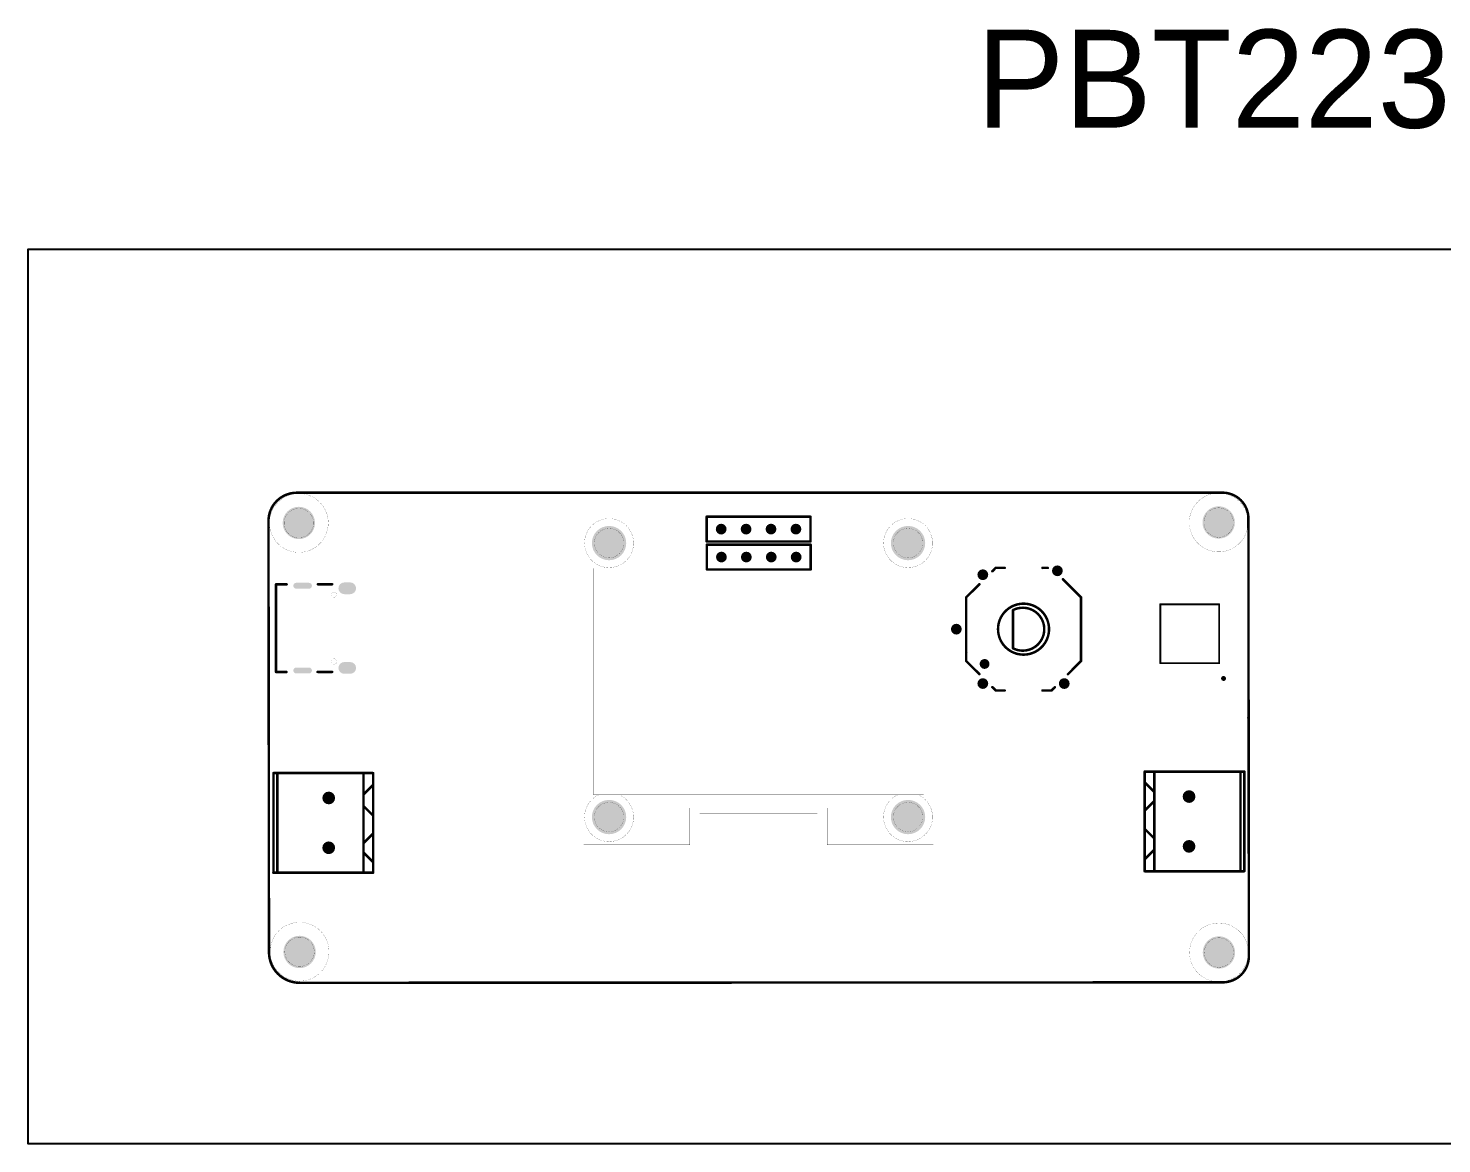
# Model space of a CAD drawing. Header units: inches. Extents: x -321 to 314, y 1 to 115.
# Drawn here: x 19.6 to 163.7, y 1.2 to 115 of the extents above; entities that cross this region are included whole.
import ezdxf

# ---------------------------------------------------------------- set-up
doc = ezdxf.new("R2010")
doc.units = ezdxf.units.IN
for name, color, linetype in [('Mechanical1', 6, 'Continuous'), ('PadHoleLayer', 156, 'Continuous'), ('TopOverlay', 2, 'Continuous')]:
    doc.layers.add(name, color=color, linetype=linetype)

# ---------------------------------------------------------------- blocks, each defined once
blk = doc.blocks.new('EC12D1564402_11')
at = {"layer": 'PadHoleLayer'}
h = blk.add_hatch(color=156, dxfattribs=at)
edge = h.paths.add_edge_path()
edge.add_arc((0.17, 6.82), 0.55, 0, 360)
h = blk.add_hatch(color=156, dxfattribs=at)
edge = h.paths.add_edge_path()
edge.add_arc((-5.38, 4.12), 0.55, 0, 360)
h = blk.add_hatch(color=156, dxfattribs=at)
edge = h.paths.add_edge_path()
edge.add_arc((5.72, 4.12), 0.55, 0, 360)
h = blk.add_hatch(color=156, dxfattribs=at)
edge = h.paths.add_edge_path()
edge.add_arc((-5.38, -4.18), 0.55, 0, 360)
h = blk.add_hatch(color=156, dxfattribs=at)
edge = h.paths.add_edge_path()
edge.add_arc((6.12, -3.48), 0.55, 0, 360)
at = {"layer": 'TopOverlay', "const_width": 0.254}
for points in [[(-3.08, 5.81), (-4.42, 4.47)], [(-3.08, 5.81), (-2.24, 5.81)], [(-2.24, 5.81), (2.57, 5.81)], [(2.57, 5.81), (3.42, 5.81)], [(3.42, 5.81), (4.73, 4.49)], [(-4.4, 4.49), (-4.42, 4.47)], [(4.73, 4.49), (4.75, 4.47)], [(-5.74, 3.15), (-6.08, 2.81)], [(-6.08, 2.81), (-6.08, 1.89)], [(6.07, 3.15), (6.42, 2.81)], [(6.42, 2.81), (6.42, 1.89)], [(-1.78, 1.05), (2.11, 1.05)], [(-6.08, -1.96), (-6.08, -2.89)], [(-6.08, -2.89), (-5.76, -3.22)], [(6.42, -1.96), (6.42, -2.5)], [(5.26, -4.05), (4.74, -4.57)], [(-4.42, -4.56), (-4.41, -4.57)], [(-4.41, -4.57), (-3.08, -5.89)], [(4.74, -4.57), (3.42, -5.89)], [(-3.08, -5.89), (-2.26, -5.89)], [(-2.26, -5.89), (2.59, -5.89)], [(2.59, -5.89), (3.42, -5.89)]]:
    blk.add_lwpolyline(points, dxfattribs=at)
at = {"layer": 'TopOverlay'}
for points, const_width in [([(-3.15, 5.81, 1), (-3.02, 5.81, 1)], 0.127), ([(-3.15, 5.81, 1), (-3.02, 5.81, 1)], 0.127), ([(-2.3, 5.81, 1), (-2.17, 5.81, 1)], 0.127), ([(-2.3, 5.81, 1), (-2.17, 5.81, 1)], 0.127), ([(2.51, 5.81, 1), (2.63, 5.81, 1)], 0.127), ([(2.5, 5.81, 1), (2.63, 5.81, 1)], 0.127), ([(3.35, 5.81, 1), (3.48, 5.81, 1)], 0.127), ([(3.35, 5.81, 1), (3.48, 5.81, 1)], 0.127), ([(-4.48, 4.47, 1), (-4.35, 4.47, 1)], 0.127), ([(-4.48, 4.47, 1), (-4.35, 4.47, 1)], 0.127), ([(-4.46, 4.49, 1), (-4.34, 4.49, 1)], 0.127), ([(-3.13, 3.94, 1), (-3.63, 3.94, 1)], 0.5), ([(4.67, 4.49, 1), (4.8, 4.49, 1)], 0.127), ([(4.67, 4.49, 1), (4.8, 4.49, 1)], 0.127), ([(4.68, 4.47, 1), (4.81, 4.47, 1)], 0.127), ([(-6.15, 2.81, 1), (-6.02, 2.81, 1)], 0.127), ([(-6.15, 2.81, 1), (-6.02, 2.81, 1)], 0.127), ([(-5.81, 3.15, 1), (-5.68, 3.15, 1)], 0.127), ([(-3.75, 3.94, 1), (-3.5, 3.94, 1)], 0.25), ([(-3.25, 3.94, 1), (-3, 3.94, 1)], 0.25), ([(6.01, 3.15, 1), (6.14, 3.15, 1)], 0.127), ([(6.35, 2.81, 1), (6.48, 2.81, 1)], 0.127), ([(6.35, 2.81, 1), (6.48, 2.81, 1)], 0.127), ([(-6.15, 1.89, 1), (-6.02, 1.89, 1)], 0.127), ([(2.77, -0.03, 1), (-2.43, -0.03, 1)], 0.254), ([(6.35, 1.89, 1), (6.48, 1.89, 1)], 0.127), ([(-2.5, -0.03, 1), (-2.37, -0.03, 1)], 0.127), ([(-1.84, 1.05, 1), (-1.71, 1.05, 1)], 0.127), ([(-1.84, 1.05, 1), (-1.71, 1.05, 1)], 0.127), ([(2.04, 1.05, 1), (2.17, 1.05, 1)], 0.127), ([(2.04, 1.05, 1), (2.17, 1.05, 1)], 0.127), ([(2.7, -0.03, 1), (2.83, -0.03, 1)], 0.127), ([(-6.15, -1.96, 1), (-6.02, -1.96, 1)], 0.127), ([(-6.15, -2.89, 1), (-6.02, -2.89, 1)], 0.127), ([(-6.15, -2.89, 1), (-6.02, -2.89, 1)], 0.127), ([(6.35, -1.96, 1), (6.48, -1.96, 1)], 0.127), ([(6.35, -2.5, 1), (6.48, -2.5, 1)], 0.127), ([(-5.82, -3.22, 1), (-5.69, -3.22, 1)], 0.127), ([(5.19, -4.05, 1), (5.32, -4.05, 1)], 0.127), ([(-4.49, -4.56, 1), (-4.36, -4.56, 1)], 0.127), ([(-4.47, -4.57, 1), (-4.35, -4.57, 1)], 0.127), ([(-4.47, -4.57, 1), (-4.35, -4.57, 1)], 0.127), ([(4.68, -4.57, 1), (4.81, -4.57, 1)], 0.127), ([(4.68, -4.57, 1), (4.81, -4.57, 1)], 0.127), ([(-3.15, -5.89, 1), (-3.02, -5.89, 1)], 0.127), ([(-3.15, -5.89, 1), (-3.02, -5.89, 1)], 0.127), ([(-2.32, -5.89, 1), (-2.19, -5.89, 1)], 0.127), ([(-2.32, -5.89, 1), (-2.19, -5.89, 1)], 0.127), ([(2.52, -5.89, 1), (2.65, -5.89, 1)], 0.127), ([(2.52, -5.89, 1), (2.65, -5.89, 1)], 0.127), ([(3.35, -5.89, 1), (3.48, -5.89, 1)], 0.127), ([(3.35, -5.89, 1), (3.48, -5.89, 1)], 0.127)]:
    blk.add_lwpolyline(points, format="xyb", close=True, dxfattribs=dict(at, const_width=const_width))
at = {"layer": 'TopOverlay', "const_width": 0.254}
blk.add_lwpolyline([(2.11, 1.05, -1.641175), (-1.78, 1.05)], format="xyb", dxfattribs=at)
blk = doc.blocks.new('KH_2_54FH_1X4P_H8_5_32')
at = {"layer": 'PadHoleLayer'}
h = blk.add_hatch(color=156, dxfattribs=at)
edge = h.paths.add_edge_path()
edge.add_arc((0, 0.03), 0.55, 0, 360)
h = blk.add_hatch(color=156, dxfattribs=at)
edge = h.paths.add_edge_path()
edge.add_arc((2.54, 0.03), 0.55, 0, 360)
h = blk.add_hatch(color=156, dxfattribs=at)
edge = h.paths.add_edge_path()
edge.add_arc((5.08, 0.03), 0.55, 0, 360)
h = blk.add_hatch(color=156, dxfattribs=at)
edge = h.paths.add_edge_path()
edge.add_arc((7.62, 0.03), 0.55, 0, 360)
at = {"layer": 'TopOverlay', "const_width": 0.254}
for points in [[(-1.48, 1.3), (-1.48, -1.24)], [(9.1, 1.3), (-1.48, 1.3)], [(9.1, 1.3), (9.1, -1.24)], [(9.1, -1.24), (-1.48, -1.24)]]:
    blk.add_lwpolyline(points, dxfattribs=at)
at = {"layer": 'TopOverlay', "const_width": 0.127}
for points in [[(-1.54, 1.3, 1), (-1.42, 1.3, 1)], [(-1.54, 1.3, 1), (-1.42, 1.3, 1)], [(9.04, 1.3, 1), (9.16, 1.3, 1)], [(9.04, 1.3, 1), (9.16, 1.3, 1)], [(-1.54, -1.24, 1), (-1.42, -1.24, 1)], [(-1.54, -1.24, 1), (-1.42, -1.24, 1)], [(9.04, -1.24, 1), (9.16, -1.24, 1)], [(9.04, -1.24, 1), (9.16, -1.24, 1)]]:
    blk.add_lwpolyline(points, format="xyb", close=True, dxfattribs=at)
blk = doc.blocks.new('WJ500V_5_08_2P_33')
at = {"layer": 'PadHoleLayer'}
h = blk.add_hatch(color=156, dxfattribs=at)
edge = h.paths.add_edge_path()
edge.add_arc((-2.35, -0.62), 0.65, 0, 360)
h = blk.add_hatch(color=156, dxfattribs=at)
edge = h.paths.add_edge_path()
edge.add_arc((2.73, -0.62), 0.65, 0, 360)
at = {"layer": 'TopOverlay', "const_width": 0.254}
for points in [[(-4.89, -5.14), (-4.89, 5.02)], [(5.27, 4.62), (-4.88, 4.62)], [(5.27, 5.01), (-4.87, 5.01)], [(5.27, -5.15), (5.27, 5.01)], [(5.27, -4.16), (-4.85, -4.16)], [(-3.78, -5.12), (-2.82, -4.16)], [(-0.93, -5.12), (-1.89, -4.16)], [(0.94, -5.14), (1.9, -4.18)], [(4.05, -5.14), (3.09, -4.18)], [(5.27, -5.15), (-4.87, -5.15)]]:
    blk.add_lwpolyline(points, dxfattribs=at)
at = {"layer": 'TopOverlay', "const_width": 0.127}
for points in [[(-4.96, 5.02, 1), (-4.83, 5.02, 1)], [(-4.94, 4.62, 1), (-4.81, 4.62, 1)], [(-4.93, 5.01, 1), (-4.8, 5.01, 1)], [(5.2, 5.01, 1), (5.33, 5.01, 1)], [(5.2, 5.01, 1), (5.33, 5.01, 1)], [(5.2, 4.62, 1), (5.33, 4.62, 1)], [(-4.91, -4.16, 1), (-4.79, -4.16, 1)], [(-2.89, -4.16, 1), (-2.76, -4.16, 1)], [(-1.96, -4.16, 1), (-1.83, -4.16, 1)], [(1.83, -4.18, 1), (1.96, -4.18, 1)], [(3.02, -4.18, 1), (3.15, -4.18, 1)], [(5.2, -4.16, 1), (5.33, -4.16, 1)], [(-4.96, -5.14, 1), (-4.83, -5.14, 1)], [(-4.93, -5.15, 1), (-4.8, -5.15, 1)], [(-3.85, -5.12, 1), (-3.72, -5.12, 1)], [(-1, -5.12, 1), (-0.87, -5.12, 1)], [(0.87, -5.14, 1), (1, -5.14, 1)], [(3.98, -5.14, 1), (4.11, -5.14, 1)], [(5.2, -5.15, 1), (5.33, -5.15, 1)], [(5.2, -5.15, 1), (5.33, -5.15, 1)]]:
    blk.add_lwpolyline(points, format="xyb", close=True, dxfattribs=at)
blk = doc.blocks.new('WJ500V_5_08_2P_34')
at = {"layer": 'PadHoleLayer'}
h = blk.add_hatch(color=156, dxfattribs=at)
edge = h.paths.add_edge_path()
edge.add_arc((-2.35, -0.62), 0.65, 0, 360)
h = blk.add_hatch(color=156, dxfattribs=at)
edge = h.paths.add_edge_path()
edge.add_arc((2.73, -0.62), 0.65, 0, 360)
at = {"layer": 'TopOverlay', "const_width": 0.254}
for points in [[(-4.89, 5.02), (-4.89, -5.14)], [(-4.88, 4.62), (5.27, 4.62)], [(-4.87, 5.01), (5.27, 5.01)], [(5.27, 5.01), (5.27, -5.15)], [(-4.85, -4.16), (5.27, -4.16)], [(-2.82, -4.16), (-3.78, -5.12)], [(-1.89, -4.16), (-0.93, -5.12)], [(1.9, -4.18), (0.94, -5.14)], [(3.09, -4.18), (4.05, -5.14)], [(-4.87, -5.15), (5.27, -5.15)]]:
    blk.add_lwpolyline(points, dxfattribs=at)
at = {"layer": 'TopOverlay', "const_width": 0.127}
for points in [[(-4.96, 5.02, 1), (-4.83, 5.02, 1)], [(-4.94, 4.62, 1), (-4.81, 4.62, 1)], [(-4.93, 5.01, 1), (-4.8, 5.01, 1)], [(5.2, 5.01, 1), (5.33, 5.01, 1)], [(5.2, 5.01, 1), (5.33, 5.01, 1)], [(5.2, 4.62, 1), (5.33, 4.62, 1)], [(-4.91, -4.16, 1), (-4.79, -4.16, 1)], [(-2.89, -4.16, 1), (-2.76, -4.16, 1)], [(-1.96, -4.16, 1), (-1.83, -4.16, 1)], [(1.83, -4.18, 1), (1.96, -4.18, 1)], [(3.02, -4.18, 1), (3.15, -4.18, 1)], [(5.2, -4.16, 1), (5.33, -4.16, 1)], [(-4.96, -5.14, 1), (-4.83, -5.14, 1)], [(-4.93, -5.15, 1), (-4.8, -5.15, 1)], [(-3.85, -5.12, 1), (-3.72, -5.12, 1)], [(-1, -5.12, 1), (-0.87, -5.12, 1)], [(0.87, -5.14, 1), (1, -5.14, 1)], [(3.98, -5.14, 1), (4.11, -5.14, 1)], [(5.2, -5.15, 1), (5.33, -5.15, 1)], [(5.2, -5.15, 1), (5.33, -5.15, 1)]]:
    blk.add_lwpolyline(points, format="xyb", close=True, dxfattribs=at)
blk = doc.blocks.new('TYPE_C_24P_QT_143_36')
at = {"layer": 'PadHoleLayer'}
h = blk.add_hatch(color=156, dxfattribs=at)
edge = h.paths.add_edge_path()
edge.add_arc((-4.06, 3.26), 0.6, 180, 360)
edge.add_line((-3.46, 3.26), (-3.46, 3.86))
edge.add_arc((-4.06, 3.86), 0.6, 0, 180)
edge.add_line((-4.66, 3.86), (-4.66, 3.26))
h = blk.add_hatch(color=156, dxfattribs=at)
edge = h.paths.add_edge_path()
edge.add_arc((4.06, 3.26), 0.6, 180, 360)
edge.add_line((4.66, 3.26), (4.66, 3.86))
edge.add_arc((4.06, 3.86), 0.6, 0, 180)
edge.add_line((3.46, 3.86), (3.46, 3.26))
h = blk.add_hatch(color=156, dxfattribs=at)
edge = h.paths.add_edge_path()
edge.add_arc((-4.32, -1.64), 0.3, 180, 360)
edge.add_line((-4.02, -1.64), (-4.02, -0.34))
edge.add_arc((-4.32, -0.34), 0.3, 0, 180)
edge.add_line((-4.62, -0.34), (-4.62, -1.64))
h = blk.add_hatch(color=156, dxfattribs=at)
edge = h.paths.add_edge_path()
edge.add_arc((4.32, -1.64), 0.3, 180, 360)
edge.add_line((4.62, -1.64), (4.62, -0.34))
edge.add_arc((4.32, -0.34), 0.3, 0, 180)
edge.add_line((4.02, -0.34), (4.02, -1.64))
at = {"layer": 'Mechanical1'}
for points, const_width in [([(-3.12, 2.21, 1), (-3.67, 2.21, 1)], 0.00508), ([(-3.67, 2.21, 1), (-3.67, 2.21, 1)], 0.00254), ([(-3.12, 2.21, 1), (-3.12, 2.21, 1)], 0.00254), ([(3.68, 2.21, 1), (3.13, 2.21, 1)], 0.00508), ([(3.13, 2.21, 1), (3.13, 2.21, 1)], 0.00254), ([(3.68, 2.21, 1), (3.68, 2.21, 1)], 0.00254)]:
    blk.add_lwpolyline(points, format="xyb", close=True, dxfattribs=dict(at, const_width=const_width))
at = {"layer": 'TopOverlay', "const_width": 0.254}
for points in [[(-4.47, 0.56), (-4.47, 2.03)], [(4.47, 0.53), (4.47, 2.03)], [(-4.47, -3.7), (-4.47, -2.62)], [(4.47, -3.7), (4.47, -2.64)], [(4.47, -3.7), (-4.47, -3.7)]]:
    blk.add_lwpolyline(points, dxfattribs=at)
at = {"layer": 'TopOverlay', "const_width": 0.127}
for points in [[(-4.53, 2.03, 1), (-4.41, 2.03, 1)], [(4.41, 2.03, 1), (4.53, 2.03, 1)], [(-4.53, 0.56, 1), (-4.41, 0.56, 1)], [(4.41, 0.53, 1), (4.53, 0.53, 1)], [(-4.53, -2.62, 1), (-4.4, -2.62, 1)], [(4.41, -2.64, 1), (4.54, -2.64, 1)], [(-4.53, -3.7, 1), (-4.4, -3.7, 1)], [(-4.53, -3.7, 1), (-4.4, -3.7, 1)], [(4.41, -3.7, 1), (4.54, -3.7, 1)], [(4.41, -3.7, 1), (4.54, -3.7, 1)]]:
    blk.add_lwpolyline(points, format="xyb", close=True, dxfattribs=at)
blk = doc.blocks.new('TECO_4_1437565_1_V_44')
at = {"layer": 'TopOverlay'}
for points, const_width in [([(-3.32, 4.56, 1), (-3.57, 4.56, 1)], 0.25), ([(-3.64, 4.56, 1), (-3.51, 4.56, 1)], 0.125), ([(-3.39, 4.56, 1), (-3.26, 4.56, 1)], 0.125), ([(-3.05, 3, 1), (-2.95, 3, 1)], 0.1), ([(-3.05, 3, 1), (-2.95, 3, 1)], 0.1), ([(2.95, 3, 1), (3.05, 3, 1)], 0.1), ([(2.95, 3, 1), (3.05, 3, 1)], 0.1), ([(-3.05, -3, 1), (-2.95, -3, 1)], 0.1), ([(-3.05, -3, 1), (-2.95, -3, 1)], 0.1), ([(2.95, -3, 1), (3.05, -3, 1)], 0.1), ([(2.95, -3, 1), (3.05, -3, 1)], 0.1)]:
    blk.add_lwpolyline(points, format="xyb", close=True, dxfattribs=dict(at, const_width=const_width))
at = {"layer": 'TopOverlay', "const_width": 0.2}
for points in [[(-3, 3), (-3, -3)], [(3, 3), (-3, 3)], [(3, 3), (3, -3)], [(3, -3), (-3, -3)]]:
    blk.add_lwpolyline(points, dxfattribs=at)
blk = doc.blocks.new('KH_2_54FH_1X4P_H8_5_63')
at = {"layer": 'PadHoleLayer'}
h = blk.add_hatch(color=156, dxfattribs=at)
edge = h.paths.add_edge_path()
edge.add_arc((0, 0.03), 0.55, 0, 360)
h = blk.add_hatch(color=156, dxfattribs=at)
edge = h.paths.add_edge_path()
edge.add_arc((2.54, 0.03), 0.55, 0, 360)
h = blk.add_hatch(color=156, dxfattribs=at)
edge = h.paths.add_edge_path()
edge.add_arc((5.08, 0.03), 0.55, 0, 360)
h = blk.add_hatch(color=156, dxfattribs=at)
edge = h.paths.add_edge_path()
edge.add_arc((7.62, 0.03), 0.55, 0, 360)
at = {"layer": 'TopOverlay', "const_width": 0.254}
for points in [[(9.1, 1.3), (-1.48, 1.3)], [(-1.48, 1.3), (-1.48, -1.24)], [(9.1, 1.3), (9.1, -1.24)], [(9.1, -1.24), (-1.48, -1.24)]]:
    blk.add_lwpolyline(points, dxfattribs=at)
at = {"layer": 'TopOverlay', "const_width": 0.127}
for points in [[(-1.54, 1.3, 1), (-1.42, 1.3, 1)], [(-1.54, 1.3, 1), (-1.42, 1.3, 1)], [(9.04, 1.3, 1), (9.16, 1.3, 1)], [(9.04, 1.3, 1), (9.16, 1.3, 1)], [(-1.54, -1.24, 1), (-1.42, -1.24, 1)], [(-1.54, -1.24, 1), (-1.42, -1.24, 1)], [(9.04, -1.24, 1), (9.16, -1.24, 1)], [(9.04, -1.24, 1), (9.16, -1.24, 1)]]:
    blk.add_lwpolyline(points, format="xyb", close=True, dxfattribs=at)

msp = doc.modelspace()

# ---------------------------------------------------------------- hatches: boundary and pattern name
at = {"layer": 'PadHoleLayer'}
h = msp.add_hatch(color=156, dxfattribs=at)
edge = h.paths.add_edge_path()
edge.add_arc((47.19934, 64.52148), 1.65, 0, 360)
h = msp.add_hatch(color=156, dxfattribs=at)
edge = h.paths.add_edge_path()
edge.add_arc((140.97434, 64.57148), 1.65, 0, 360)
h = msp.add_hatch(color=156, dxfattribs=at)
edge = h.paths.add_edge_path()
edge.add_arc((78.82434, 62.46648), 1.75, 0, 360)
h = msp.add_hatch(color=156, dxfattribs=at)
edge = h.paths.add_edge_path()
edge.add_arc((109.30434, 62.46648), 1.75, 0, 360)
h = msp.add_hatch(color=156, dxfattribs=at)
edge = h.paths.add_edge_path()
edge.add_arc((78.82434, 34.52648), 1.75, 0, 360)
h = msp.add_hatch(color=156, dxfattribs=at)
edge = h.paths.add_edge_path()
edge.add_arc((109.30434, 34.52648), 1.75, 0, 360)
h = msp.add_hatch(color=156, dxfattribs=at)
edge = h.paths.add_edge_path()
edge.add_arc((47.27434, 20.77148), 1.65, 0, 360)
h = msp.add_hatch(color=156, dxfattribs=at)
edge = h.paths.add_edge_path()
edge.add_arc((140.99934, 20.72148), 1.65, 0, 360)

# ---------------------------------------------------------------- linework, layer by layer
msp.add_lwpolyline([(166.65424, 1.21286), (19.61433, 1.21286), (19.61433, 92.4508), (166.65424, 92.4508)], close=True)
at = {"layer": 'Mechanical1'}
for points, const_width in [([(44.10421, 64.73367, -0.414213322), (46.97496, 67.60442)], 0.254), ([(141.36877, 67.61148, -0.414213322), (144.00401, 64.97624)], 0.254), ([(81.32434, 34.52648, -1.827112939), (77.77691, 36.79648)], 0.0127), ([(79.87176, 36.79648, -0.29256452), (81.32434, 34.52648)], 0.0127), ([(111.80434, 34.52648, -1.827112939), (108.25691, 36.79648)], 0.0127), ([(110.35176, 36.79648, -0.29256452), (111.80434, 34.52648)], 0.0127), ([(47.26552, 17.62577, -0.414213322), (44.15453, 20.73676)], 0.254), ([(144.0498, 20.3287, -0.414213322), (141.39277, 17.67167)], 0.254)]:
    msp.add_lwpolyline(points, format="xyb", dxfattribs=dict(at, const_width=const_width))
for points, const_width in [([(46.97496, 67.60442), (141.36877, 67.61148)], 0.254), ([(55.29934, 67.62148), (55.30934, 67.61148)], 0.254), ([(44.10421, 64.73367), (44.15453, 20.73676)], 0.254), ([(76.23934, 31.69648), (76.23934, 65.29648)], 0.0127), ([(76.23934, 65.29648), (111.88934, 65.29648)], 0.0127), ([(111.88934, 31.69648), (111.88934, 65.29648)], 0.0127), ([(144.00401, 64.97624), (144.0498, 20.3287)], 0.254), ([(89.95434, 64.19648), (90.52002, 63.63079)], 0.0127), ([(89.95434, 64.19648), (90.55434, 64.19648)], 0.0127), ([(89.95434, 64.19648), (90.15434, 63.99648)], 0.0127), ([(89.95434, 63.59648), (89.95434, 64.19648)], 0.0127), ([(89.95434, 63.59648), (90.15434, 63.79648)], 0.0127), ([(89.95434, 63.59648), (90.55434, 63.59648)], 0.0127), ([(89.98865, 63.63079), (90.55434, 64.19648)], 0.0127), ([(90.15434, 63.99648), (90.35434, 63.99648)], 0.0127), ([(90.15434, 63.79648), (90.15434, 63.99648)], 0.0127), ([(90.15434, 63.79648), (90.35434, 63.79648)], 0.0127), ([(90.35434, 63.79648), (90.35434, 63.99648)], 0.0127), ([(90.35434, 63.79648), (90.55434, 63.59648)], 0.0127), ([(90.55434, 63.59648), (90.55434, 64.19648)], 0.0127), ([(92.49434, 63.59648), (92.49434, 64.19648)], 0.0127), ([(92.49434, 64.19648), (92.69434, 63.99648)], 0.0127), ([(92.49434, 64.19648), (93.09434, 64.19648)], 0.0127), ([(92.49434, 63.59648), (92.69434, 63.79648)], 0.0127), ([(92.49434, 63.59648), (93.09434, 63.59648)], 0.0127), ([(92.69434, 63.79648), (92.69434, 63.99648)], 0.0127), ([(92.69434, 63.99648), (92.89434, 63.99648)], 0.0127), ([(92.69434, 63.79648), (92.89434, 63.79648)], 0.0127), ([(92.89434, 63.99648), (93.09434, 64.19648)], 0.0127), ([(92.89434, 63.79648), (92.89434, 63.99648)], 0.0127), ([(92.89434, 63.79648), (93.09434, 63.59648)], 0.0127), ([(93.09434, 63.59648), (93.09434, 64.19648)], 0.0127), ([(95.03434, 64.19648), (95.23434, 63.99648)], 0.0127), ([(95.03434, 64.19648), (95.63434, 64.19648)], 0.0127), ([(95.03434, 63.59648), (95.03434, 64.19648)], 0.0127), ([(95.03434, 63.59648), (95.23434, 63.79648)], 0.0127), ([(95.03434, 63.59648), (95.63434, 63.59648)], 0.0127), ([(95.23434, 63.99648), (95.43434, 63.99648)], 0.0127), ([(95.23434, 63.79648), (95.23434, 63.99648)], 0.0127), ([(95.23434, 63.79648), (95.43434, 63.79648)], 0.0127), ([(95.43434, 63.99648), (95.63434, 64.19648)], 0.0127), ([(95.43434, 63.79648), (95.43434, 63.99648)], 0.0127), ([(95.43434, 63.79648), (95.63434, 63.59648)], 0.0127), ([(95.63434, 63.59648), (95.63434, 64.19648)], 0.0127), ([(97.57434, 64.19648), (97.77434, 63.99648)], 0.0127), ([(97.57434, 64.19648), (98.17434, 64.19648)], 0.0127), ([(97.57434, 63.59648), (97.57434, 64.19648)], 0.0127), ([(97.57434, 63.59648), (97.77434, 63.79648)], 0.0127), ([(97.57434, 63.59648), (98.17434, 63.59648)], 0.0127), ([(97.77434, 63.99648), (97.97434, 63.99648)], 0.0127), ([(97.77434, 63.79648), (97.77434, 63.99648)], 0.0127), ([(97.77434, 63.79648), (97.97434, 63.79648)], 0.0127), ([(97.97434, 63.99648), (98.17434, 64.19648)], 0.0127), ([(97.97434, 63.79648), (97.97434, 63.99648)], 0.0127), ([(97.97434, 63.79648), (98.17434, 63.59648)], 0.0127), ([(98.17434, 63.59648), (98.17434, 64.19648)], 0.0127), ([(77.23934, 36.79648), (77.23934, 59.89648)], 0.0127), ([(77.23934, 59.89648), (110.88934, 59.89648)], 0.0127), ([(110.88934, 36.79648), (110.88934, 59.89648)], 0.0127), ([(143.99934, 44.64648), (144.00401, 44.65115)], 0.254), ([(77.23934, 36.79648), (110.88934, 36.79648)], 0.0127), ([(88.06434, 35.94648), (88.06434, 36.79648)], 0.0127), ([(100.06434, 35.94648), (100.06434, 36.79648)], 0.0127), ([(87.06434, 31.69648), (87.06434, 35.44648)], 0.0127), ([(87.06434, 35.44648), (88.06434, 35.44648)], 0.0127), ([(88.06434, 34.89648), (88.06434, 35.94648)], 0.0127), ([(88.06434, 34.89648), (100.06434, 34.89648)], 0.0127), ([(100.06434, 34.89648), (100.06434, 35.94648)], 0.0127), ([(100.06434, 35.44648), (101.06434, 35.44648)], 0.0127), ([(101.06434, 31.69648), (101.06434, 35.44648)], 0.0127), ([(76.23934, 31.69648), (87.06434, 31.69648)], 0.0127), ([(101.06434, 31.69648), (111.88934, 31.69648)], 0.0127), ([(47.26552, 17.62577), (141.39277, 17.67167)], 0.254)]:
    msp.add_lwpolyline(points, dxfattribs=dict(at, const_width=const_width))
for points, const_width in [([(46.91146, 67.60442, 1), (47.03846, 67.60442, 1)], 0.127), ([(46.91146, 67.60442, 1), (47.03846, 67.60442, 1)], 0.127), ([(55.23584, 67.62148, 1), (55.36284, 67.62148, 1)], 0.127), ([(55.24584, 67.61148, 1), (55.37284, 67.61148, 1)], 0.127), ([(141.30527, 67.61148, 1), (141.43227, 67.61148, 1)], 0.127), ([(141.30527, 67.61148, 1), (141.43227, 67.61148, 1)], 0.127), ([(50.19939, 64.5214, 1), (44.19939, 64.5214, 1)], 0.0127), ([(143.97439, 64.5714, 1), (137.97439, 64.5714, 1)], 0.0127), ([(44.04071, 64.73367, 1), (44.16771, 64.73367, 1)], 0.127), ([(44.04071, 64.73367, 1), (44.16771, 64.73367, 1)], 0.127), ([(48.69733, 64.51148, 1), (45.69733, 64.51148, 1)], 0.0127), ([(76.23616, 65.29648, 1), (76.24251, 65.29648, 1)], 0.00635), ([(76.23616, 65.29648, 1), (76.24251, 65.29648, 1)], 0.00635), ([(81.32434, 62.46648, 1), (76.32434, 62.46648, 1)], 0.0127), ([(111.80434, 62.46648, 1), (106.80434, 62.46648, 1)], 0.0127), ([(111.88616, 65.29648, 1), (111.89251, 65.29648, 1)], 0.00635), ([(111.88616, 65.29648, 1), (111.89251, 65.29648, 1)], 0.00635), ([(142.47233, 64.56148, 1), (139.47233, 64.56148, 1)], 0.0127), ([(143.94051, 64.97624, 1), (144.06751, 64.97624, 1)], 0.127), ([(143.94051, 64.97624, 1), (144.06751, 64.97624, 1)], 0.127), ([(44.19622, 64.5214, 1), (44.20257, 64.5214, 1)], 0.00635), ([(45.69416, 64.51148, 1), (45.70051, 64.51148, 1)], 0.00635), ([(48.69416, 64.51148, 1), (48.70051, 64.51148, 1)], 0.00635), ([(50.19622, 64.5214, 1), (50.20257, 64.5214, 1)], 0.00635), ([(80.32434, 62.46648, 1), (77.32434, 62.46648, 1)], 0.0127), ([(89.95116, 64.19648, 1), (89.95751, 64.19648, 1)], 0.00635), ([(89.95116, 64.19648, 1), (89.95751, 64.19648, 1)], 0.00635), ([(89.95116, 64.19648, 1), (89.95751, 64.19648, 1)], 0.00635), ([(89.95116, 64.19648, 1), (89.95751, 64.19648, 1)], 0.00635), ([(89.95116, 63.59648, 1), (89.95751, 63.59648, 1)], 0.00635), ([(89.95116, 63.59648, 1), (89.95751, 63.59648, 1)], 0.00635), ([(89.95116, 63.59648, 1), (89.95751, 63.59648, 1)], 0.00635), ([(89.98548, 63.63079, 1), (89.99183, 63.63079, 1)], 0.00635), ([(90.15116, 63.99648, 1), (90.15751, 63.99648, 1)], 0.00635), ([(90.15116, 63.99648, 1), (90.15751, 63.99648, 1)], 0.00635), ([(90.15116, 63.99648, 1), (90.15751, 63.99648, 1)], 0.00635), ([(90.15116, 63.79648, 1), (90.15751, 63.79648, 1)], 0.00635), ([(90.15116, 63.79648, 1), (90.15751, 63.79648, 1)], 0.00635), ([(90.15116, 63.79648, 1), (90.15751, 63.79648, 1)], 0.00635), ([(90.35116, 63.99648, 1), (90.35751, 63.99648, 1)], 0.00635), ([(90.35116, 63.99648, 1), (90.35751, 63.99648, 1)], 0.00635), ([(90.35116, 63.79648, 1), (90.35751, 63.79648, 1)], 0.00635), ([(90.35116, 63.79648, 1), (90.35751, 63.79648, 1)], 0.00635), ([(90.35116, 63.79648, 1), (90.35751, 63.79648, 1)], 0.00635), ([(90.51685, 63.63079, 1), (90.5232, 63.63079, 1)], 0.00635), ([(90.55116, 64.19648, 1), (90.55751, 64.19648, 1)], 0.00635), ([(90.55116, 64.19648, 1), (90.55751, 64.19648, 1)], 0.00635), ([(90.55116, 64.19648, 1), (90.55751, 64.19648, 1)], 0.00635), ([(90.55116, 63.59648, 1), (90.55751, 63.59648, 1)], 0.00635), ([(90.55116, 63.59648, 1), (90.55751, 63.59648, 1)], 0.00635), ([(90.55116, 63.59648, 1), (90.55751, 63.59648, 1)], 0.00635), ([(92.49116, 64.19648, 1), (92.49751, 64.19648, 1)], 0.00635), ([(92.49116, 64.19648, 1), (92.49751, 64.19648, 1)], 0.00635), ([(92.49116, 64.19648, 1), (92.49751, 64.19648, 1)], 0.00635), ([(92.49116, 63.59648, 1), (92.49751, 63.59648, 1)], 0.00635), ([(92.49116, 63.59648, 1), (92.49751, 63.59648, 1)], 0.00635), ([(92.49116, 63.59648, 1), (92.49751, 63.59648, 1)], 0.00635), ([(92.69116, 63.99648, 1), (92.69751, 63.99648, 1)], 0.00635), ([(92.69116, 63.99648, 1), (92.69751, 63.99648, 1)], 0.00635), ([(92.69116, 63.99648, 1), (92.69751, 63.99648, 1)], 0.00635), ([(92.69116, 63.79648, 1), (92.69751, 63.79648, 1)], 0.00635), ([(92.69116, 63.79648, 1), (92.69751, 63.79648, 1)], 0.00635), ([(92.69116, 63.79648, 1), (92.69751, 63.79648, 1)], 0.00635), ([(92.89116, 63.99648, 1), (92.89751, 63.99648, 1)], 0.00635), ([(92.89116, 63.99648, 1), (92.89751, 63.99648, 1)], 0.00635), ([(92.89116, 63.99648, 1), (92.89751, 63.99648, 1)], 0.00635), ([(92.89116, 63.79648, 1), (92.89751, 63.79648, 1)], 0.00635), ([(92.89116, 63.79648, 1), (92.89751, 63.79648, 1)], 0.00635), ([(92.89116, 63.79648, 1), (92.89751, 63.79648, 1)], 0.00635), ([(93.09116, 64.19648, 1), (93.09751, 64.19648, 1)], 0.00635), ([(93.09116, 64.19648, 1), (93.09751, 64.19648, 1)], 0.00635), ([(93.09116, 64.19648, 1), (93.09751, 64.19648, 1)], 0.00635), ([(93.09116, 63.59648, 1), (93.09751, 63.59648, 1)], 0.00635), ([(93.09116, 63.59648, 1), (93.09751, 63.59648, 1)], 0.00635), ([(93.09116, 63.59648, 1), (93.09751, 63.59648, 1)], 0.00635), ([(95.03116, 64.19648, 1), (95.03751, 64.19648, 1)], 0.00635), ([(95.03116, 64.19648, 1), (95.03751, 64.19648, 1)], 0.00635), ([(95.03116, 64.19648, 1), (95.03751, 64.19648, 1)], 0.00635), ([(95.03116, 63.59648, 1), (95.03751, 63.59648, 1)], 0.00635), ([(95.03116, 63.59648, 1), (95.03751, 63.59648, 1)], 0.00635), ([(95.03116, 63.59648, 1), (95.03751, 63.59648, 1)], 0.00635), ([(95.23116, 63.99648, 1), (95.23751, 63.99648, 1)], 0.00635), ([(95.23116, 63.99648, 1), (95.23751, 63.99648, 1)], 0.00635), ([(95.23116, 63.99648, 1), (95.23751, 63.99648, 1)], 0.00635), ([(95.23116, 63.79648, 1), (95.23751, 63.79648, 1)], 0.00635), ([(95.23116, 63.79648, 1), (95.23751, 63.79648, 1)], 0.00635), ([(95.23116, 63.79648, 1), (95.23751, 63.79648, 1)], 0.00635), ([(95.43116, 63.99648, 1), (95.43751, 63.99648, 1)], 0.00635), ([(95.43116, 63.99648, 1), (95.43751, 63.99648, 1)], 0.00635), ([(95.43116, 63.99648, 1), (95.43751, 63.99648, 1)], 0.00635), ([(95.43116, 63.79648, 1), (95.43751, 63.79648, 1)], 0.00635), ([(95.43116, 63.79648, 1), (95.43751, 63.79648, 1)], 0.00635), ([(95.43116, 63.79648, 1), (95.43751, 63.79648, 1)], 0.00635), ([(95.63116, 64.19648, 1), (95.63751, 64.19648, 1)], 0.00635), ([(95.63116, 64.19648, 1), (95.63751, 64.19648, 1)], 0.00635), ([(95.63116, 64.19648, 1), (95.63751, 64.19648, 1)], 0.00635), ([(95.63116, 63.59648, 1), (95.63751, 63.59648, 1)], 0.00635), ([(95.63116, 63.59648, 1), (95.63751, 63.59648, 1)], 0.00635), ([(95.63116, 63.59648, 1), (95.63751, 63.59648, 1)], 0.00635), ([(97.57116, 64.19648, 1), (97.57751, 64.19648, 1)], 0.00635), ([(97.57116, 64.19648, 1), (97.57751, 64.19648, 1)], 0.00635), ([(97.57116, 64.19648, 1), (97.57751, 64.19648, 1)], 0.00635), ([(97.57116, 63.59648, 1), (97.57751, 63.59648, 1)], 0.00635), ([(97.57116, 63.59648, 1), (97.57751, 63.59648, 1)], 0.00635), ([(97.57116, 63.59648, 1), (97.57751, 63.59648, 1)], 0.00635), ([(97.77116, 63.99648, 1), (97.77751, 63.99648, 1)], 0.00635), ([(97.77116, 63.99648, 1), (97.77751, 63.99648, 1)], 0.00635), ([(97.77116, 63.99648, 1), (97.77751, 63.99648, 1)], 0.00635), ([(97.77116, 63.79648, 1), (97.77751, 63.79648, 1)], 0.00635), ([(97.77116, 63.79648, 1), (97.77751, 63.79648, 1)], 0.00635), ([(97.77116, 63.79648, 1), (97.77751, 63.79648, 1)], 0.00635), ([(97.97116, 63.99648, 1), (97.97751, 63.99648, 1)], 0.00635), ([(97.97116, 63.99648, 1), (97.97751, 63.99648, 1)], 0.00635), ([(97.97116, 63.99648, 1), (97.97751, 63.99648, 1)], 0.00635), ([(97.97116, 63.79648, 1), (97.97751, 63.79648, 1)], 0.00635), ([(97.97116, 63.79648, 1), (97.97751, 63.79648, 1)], 0.00635), ([(97.97116, 63.79648, 1), (97.97751, 63.79648, 1)], 0.00635), ([(98.17116, 64.19648, 1), (98.17751, 64.19648, 1)], 0.00635), ([(98.17116, 64.19648, 1), (98.17751, 64.19648, 1)], 0.00635), ([(98.17116, 64.19648, 1), (98.17751, 64.19648, 1)], 0.00635), ([(98.17116, 63.59648, 1), (98.17751, 63.59648, 1)], 0.00635), ([(98.17116, 63.59648, 1), (98.17751, 63.59648, 1)], 0.00635), ([(98.17116, 63.59648, 1), (98.17751, 63.59648, 1)], 0.00635), ([(110.80434, 62.46648, 1), (107.80434, 62.46648, 1)], 0.0127), ([(137.97122, 64.5714, 1), (137.97757, 64.5714, 1)], 0.00635), ([(139.46916, 64.56148, 1), (139.47551, 64.56148, 1)], 0.00635), ([(142.46916, 64.56148, 1), (142.47551, 64.56148, 1)], 0.00635), ([(143.97121, 64.5714, 1), (143.97756, 64.5714, 1)], 0.00635), ([(76.32116, 62.46648, 1), (76.32751, 62.46648, 1)], 0.00635), ([(77.32116, 62.46648, 1), (77.32751, 62.46648, 1)], 0.00635), ([(80.32116, 62.46648, 1), (80.32751, 62.46648, 1)], 0.00635), ([(81.32116, 62.46648, 1), (81.32751, 62.46648, 1)], 0.00635), ([(106.80116, 62.46648, 1), (106.80751, 62.46648, 1)], 0.00635), ([(107.80116, 62.46648, 1), (107.80751, 62.46648, 1)], 0.00635), ([(110.80116, 62.46648, 1), (110.80751, 62.46648, 1)], 0.00635), ([(111.80116, 62.46648, 1), (111.80751, 62.46648, 1)], 0.00635), ([(77.23616, 59.89648, 1), (77.24251, 59.89648, 1)], 0.00635), ([(77.23616, 59.89648, 1), (77.24251, 59.89648, 1)], 0.00635), ([(110.88616, 59.89648, 1), (110.89251, 59.89648, 1)], 0.00635), ([(110.88616, 59.89648, 1), (110.89251, 59.89648, 1)], 0.00635), ([(143.93584, 44.64648, 1), (144.06284, 44.64648, 1)], 0.127), ([(143.94051, 44.65115, 1), (144.06751, 44.65115, 1)], 0.127), ([(77.23616, 36.79648, 1), (77.24251, 36.79648, 1)], 0.00635), ([(77.23616, 36.79648, 1), (77.24251, 36.79648, 1)], 0.00635), ([(80.32434, 34.52648, 1), (77.32434, 34.52648, 1)], 0.0127), ([(77.77374, 36.79648, 1), (77.78009, 36.79648, 1)], 0.00635), ([(79.86859, 36.79648, 1), (79.87494, 36.79648, 1)], 0.00635), ([(88.06116, 36.79648, 1), (88.06751, 36.79648, 1)], 0.00635), ([(100.06116, 36.79648, 1), (100.06751, 36.79648, 1)], 0.00635), ([(110.80434, 34.52648, 1), (107.80434, 34.52648, 1)], 0.0127), ([(108.25374, 36.79648, 1), (108.26009, 36.79648, 1)], 0.00635), ([(110.34859, 36.79648, 1), (110.35494, 36.79648, 1)], 0.00635), ([(110.88616, 36.79648, 1), (110.89251, 36.79648, 1)], 0.00635), ([(110.88616, 36.79648, 1), (110.89251, 36.79648, 1)], 0.00635), ([(87.06116, 35.44648, 1), (87.06751, 35.44648, 1)], 0.00635), ([(87.06116, 35.44648, 1), (87.06751, 35.44648, 1)], 0.00635), ([(88.06116, 35.94648, 1), (88.06751, 35.94648, 1)], 0.00635), ([(88.06116, 35.94648, 1), (88.06751, 35.94648, 1)], 0.00635), ([(88.06116, 35.44648, 1), (88.06751, 35.44648, 1)], 0.00635), ([(88.06116, 34.89648, 1), (88.06751, 34.89648, 1)], 0.00635), ([(88.06116, 34.89648, 1), (88.06751, 34.89648, 1)], 0.00635), ([(100.06116, 35.94648, 1), (100.06751, 35.94648, 1)], 0.00635), ([(100.06116, 35.94648, 1), (100.06751, 35.94648, 1)], 0.00635), ([(100.06116, 35.44648, 1), (100.06751, 35.44648, 1)], 0.00635), ([(100.06116, 34.89648, 1), (100.06751, 34.89648, 1)], 0.00635), ([(100.06116, 34.89648, 1), (100.06751, 34.89648, 1)], 0.00635), ([(101.06116, 35.44648, 1), (101.06751, 35.44648, 1)], 0.00635), ([(101.06116, 35.44648, 1), (101.06751, 35.44648, 1)], 0.00635), ([(77.32116, 34.52648, 1), (77.32751, 34.52648, 1)], 0.00635), ([(80.32116, 34.52648, 1), (80.32751, 34.52648, 1)], 0.00635), ([(81.32116, 34.52648, 1), (81.32751, 34.52648, 1)], 0.00635), ([(81.32116, 34.52648, 1), (81.32751, 34.52648, 1)], 0.00635), ([(107.80116, 34.52648, 1), (107.80751, 34.52648, 1)], 0.00635), ([(110.80116, 34.52648, 1), (110.80751, 34.52648, 1)], 0.00635), ([(111.80116, 34.52648, 1), (111.80751, 34.52648, 1)], 0.00635), ([(111.80116, 34.52648, 1), (111.80751, 34.52648, 1)], 0.00635), ([(76.23616, 31.69648, 1), (76.24251, 31.69648, 1)], 0.00635), ([(76.23616, 31.69648, 1), (76.24251, 31.69648, 1)], 0.00635), ([(87.06116, 31.69648, 1), (87.06751, 31.69648, 1)], 0.00635), ([(87.06116, 31.69648, 1), (87.06751, 31.69648, 1)], 0.00635), ([(101.06116, 31.69648, 1), (101.06751, 31.69648, 1)], 0.00635), ([(101.06116, 31.69648, 1), (101.06751, 31.69648, 1)], 0.00635), ([(111.88616, 31.69648, 1), (111.89251, 31.69648, 1)], 0.00635), ([(111.88616, 31.69648, 1), (111.89251, 31.69648, 1)], 0.00635), ([(50.27439, 20.7964, 1), (44.2744, 20.7964, 1)], 0.0127), ([(143.99939, 20.7214, 1), (137.9994, 20.7214, 1)], 0.0127), ([(48.77234, 20.78648, 1), (45.77234, 20.78648, 1)], 0.0127), ([(142.49734, 20.71148, 1), (139.49734, 20.71148, 1)], 0.0127), ([(44.09103, 20.73676, 1), (44.21803, 20.73676, 1)], 0.127), ([(44.09103, 20.73676, 1), (44.21803, 20.73676, 1)], 0.127), ([(44.27122, 20.7964, 1), (44.27757, 20.7964, 1)], 0.00635), ([(45.76916, 20.78648, 1), (45.77551, 20.78648, 1)], 0.00635), ([(48.76916, 20.78648, 1), (48.77551, 20.78648, 1)], 0.00635), ([(50.27122, 20.7964, 1), (50.27757, 20.7964, 1)], 0.00635), ([(137.99622, 20.7214, 1), (138.00257, 20.7214, 1)], 0.00635), ([(139.49416, 20.71148, 1), (139.50051, 20.71148, 1)], 0.00635), ([(142.49416, 20.71148, 1), (142.50051, 20.71148, 1)], 0.00635), ([(143.9863, 20.3287, 1), (144.1133, 20.3287, 1)], 0.127), ([(143.9863, 20.3287, 1), (144.1133, 20.3287, 1)], 0.127), ([(143.99622, 20.7214, 1), (144.00257, 20.7214, 1)], 0.00635), ([(47.20202, 17.62577, 1), (47.32902, 17.62577, 1)], 0.127), ([(47.20202, 17.62577, 1), (47.32902, 17.62577, 1)], 0.127), ([(141.32927, 17.67167, 1), (141.45627, 17.67167, 1)], 0.127), ([(141.32927, 17.67167, 1), (141.45627, 17.67167, 1)], 0.127)]:
    msp.add_lwpolyline(points, format="xyb", close=True, dxfattribs=dict(at, const_width=const_width))

# ---------------------------------------------------------------- block references
for name, p, rotation in [('KH_2_54FH_1X4P_H8_5_32', (97.87434, 63.92188), 180), ('KH_2_54FH_1X4P_H8_5_63', (97.89934, 61.07188), 180), ('EC12D1564402_11', (121.04934, 53.52148), 90), ('TYPE_C_24P_QT_143_36', (48.57434, 53.79648), 270), ('TECO_4_1437565_1_V_44', (138.02434, 53.22148), 180), ('WJ500V_5_08_2P_34', (49.62478, 33.74451), 90), ('WJ500V_5_08_2P_33', (138.5739, 34.26845), 270)]:
    msp.add_blockref(name, p, dxfattribs=dict(rotation=rotation))

# ---------------------------------------------------------------- texts
at = {"insert": (116.3073, 114.82123), "char_height": 10, "attachment_point": 1}
msp.add_mtext_dynamic_manual_height_columns('PBT223-ADJ', width=12.1036003, gutter_width=1, heights=[1.69878], dxfattribs=at)

doc.saveas('drawing.dxf')
